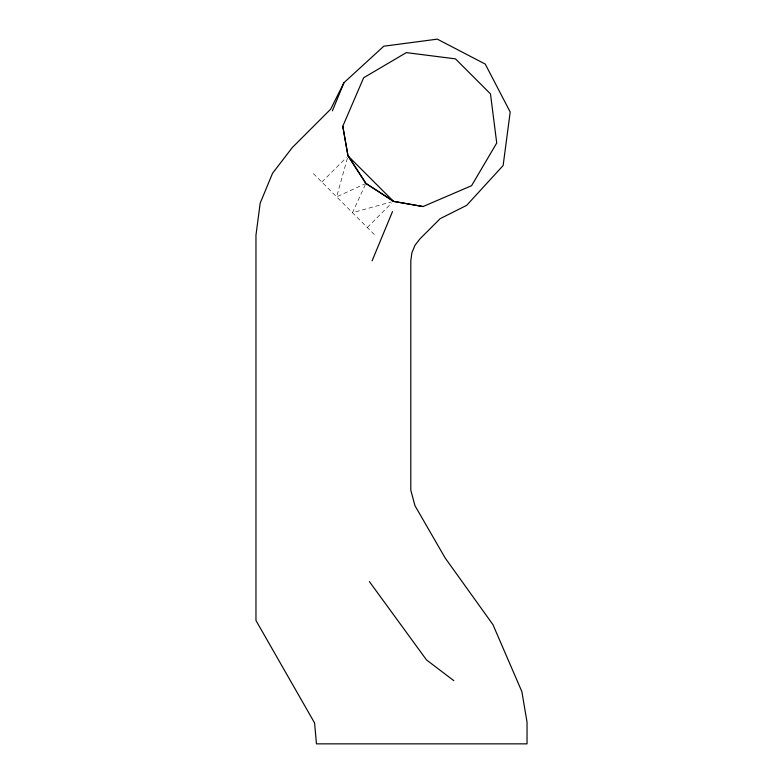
<?xml version="1.0" encoding="UTF-8"?>
<svg xmlns="http://www.w3.org/2000/svg" width="783" height="783" viewBox="0 0 783 783"><rect width="100%" height="100%" fill="white"/><g stroke="black" fill="none" stroke-linecap="round" stroke-linejoin="round"><path stroke-width="0.59" stroke-dasharray="3.92 2.94" d="M347.378 158.235L336.641 196.866L364.829 183.927M365.416 184.514L352.477 212.692L391.109 201.965M321.842 182.067L346.34 157.579M367.276 227.491L391.764 203.003M313.357 173.581L375.762 235.986"/><path stroke-width="1.17" d="M332.384 110.853L343.972 82.685L383.797 46.197L437.345 39.15L485.254 64.089L510.193 111.998L503.136 165.546L466.648 205.371L440.183 218.653L419.874 238.962L414.951 245.373L411.858 252.84L410.801 260.856L410.801 490.187L414.951 505.671L445.155 557.985L492.938 624.628L521.86 691.604L527.037 722.171L527.037 743.85L316.459 743.85L314.59 722.973L255.963 620.488L255.963 235.203L260.181 203.14L272.553 173.268L292.245 147.615L330.69 109.16L343.972 82.685M372.091 260.856L392.498 211.586M342.788 126.269L363.645 77.762L406.318 52.618L455.452 58.862L490.481 93.891L496.725 143.025L471.581 185.698L423.065 206.546L393.79 201.446L365.906 183.428L348.024 155.886L342.788 126.269L347.897 155.543L365.906 183.428L393.448 201.319L423.065 206.546M453.817 680.652L426.51 659.932L369.39 581.593M348.024 155.886L393.448 201.319"/></g></svg>
